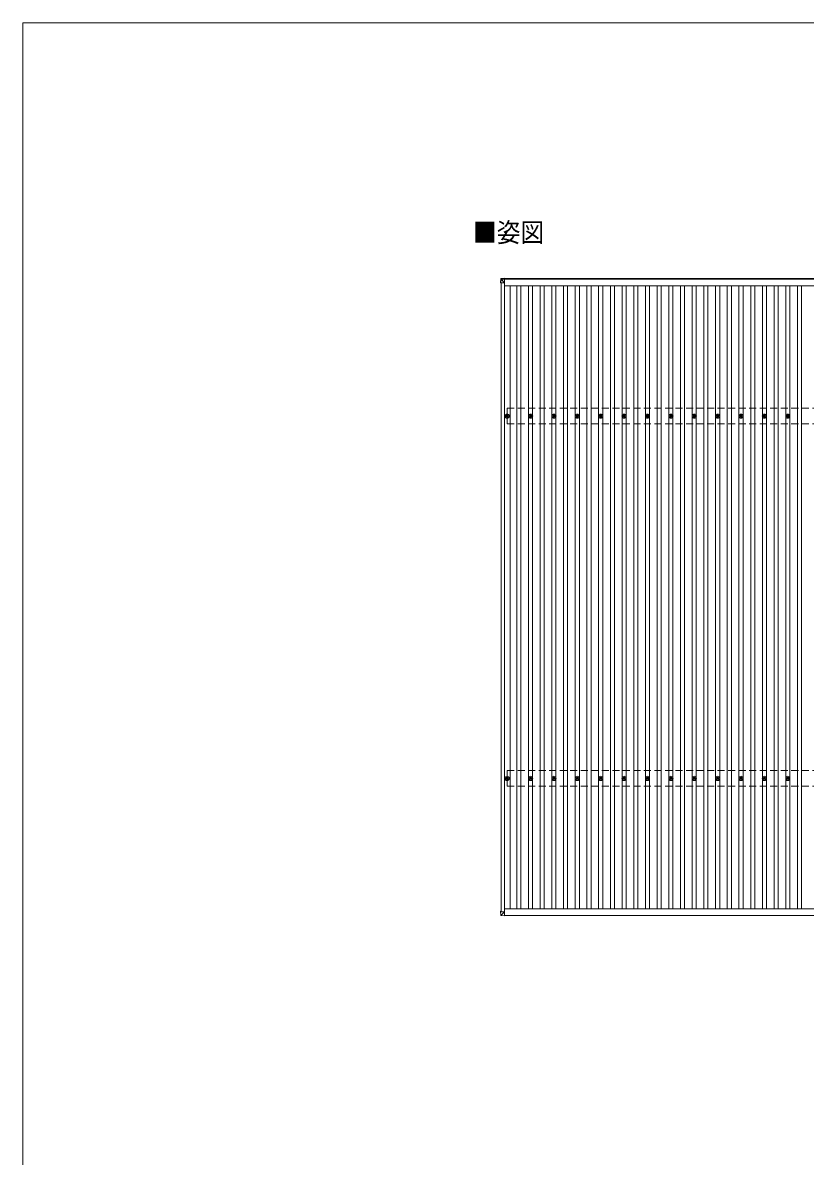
# Model space of a CAD drawing. Units: millimetres at full size, sheet at 1:50; details may follow other scales. Extents: x -14053 to 14053, y -9700 to 9700.
# Drawn here: x -14053 to -7361, y 0 to 9700 of the extents above; entities that cross this region are included whole.
import ezdxf
from ezdxf.enums import TextEntityAlignment as Align

# ---------------------------------------------------------------- set-up
doc = ezdxf.new("R2010")
doc.units = ezdxf.units.MM
doc.header["$LTSCALE"] = 50
doc.linetypes.add('DASHED1', pattern=[1.8, 1.2, -0.6])
for name, color, linetype, lineweight in [('1-1', 2, 'Continuous', 9), ('1-2', 134, 'Continuous', 9), ('1-3', 5, 'Continuous', 5), ('1-4', 2, 'DASHED1', 9), ('1-5', 6, 'Continuous', 9), ('F-0', 7, 'Continuous', 9)]:
    doc.layers.add(name, color=color, linetype=linetype, lineweight=lineweight)
doc.layers.add('1-7', color=7, linetype='Continuous')
doc.styles.add('ＭＳ ゴシック', font='')
doc.styles.get('ＭＳ ゴシック').set_extended_font_data('MS Gothic')

msp = doc.modelspace()

# ---------------------------------------------------------------- linework, layer by layer
at = {"layer": '1-1'}
for p, q in [((-9962.83, 2092.97), (-9962.83, 7474)), ((-9933.83, 2092.92), (-9933.83, 7473.95)), ((-9932.36, 7510.18), (-3933.34, 7510.18)), ((-3933.34, 7505.58), (-9932.36, 7505.58)), ((-9933.83, 7448.59), (-2087.83, 7448.59)), ((-9884.33, 2117.66), (-9884.33, 7448.59)), ((-9933.83, 2117.66), (-2087.83, 2117.66)), ((-9932.35, 2060.51), (-3933.34, 2060.51))]:
    msp.add_line(p, q, dxfattribs=at)
at = {"layer": '1-2'}
for p, q in [((-9828.33, 2117.66), (-9828.33, 7448.59)), ((-9793.33, 2117.66), (-9793.33, 7448.59)), ((-9728.33, 2117.66), (-9728.33, 7448.59)), ((-9693.33, 2117.66), (-9693.33, 7448.59)), ((-9628.33, 2117.66), (-9628.33, 7448.59)), ((-9593.33, 2117.66), (-9593.33, 7448.59)), ((-9528.33, 2117.66), (-9528.33, 7448.59)), ((-9493.33, 2117.66), (-9493.33, 7448.59)), ((-9428.33, 2117.66), (-9428.33, 7448.59)), ((-9393.33, 2117.66), (-9393.33, 7448.59)), ((-9328.33, 2117.66), (-9328.33, 7448.59)), ((-9293.33, 2117.66), (-9293.33, 7448.59)), ((-9228.33, 2117.66), (-9228.33, 7448.59)), ((-9193.33, 2117.66), (-9193.33, 7448.59)), ((-9128.33, 2117.66), (-9128.33, 7448.59)), ((-9093.33, 2117.66), (-9093.33, 7448.59)), ((-9028.33, 2117.66), (-9028.33, 7448.59)), ((-8993.33, 2117.66), (-8993.33, 7448.59)), ((-8928.33, 2117.66), (-8928.33, 7448.59)), ((-8893.33, 2117.66), (-8893.33, 7448.59)), ((-8828.33, 2117.66), (-8828.33, 7448.59)), ((-8793.33, 2117.66), (-8793.33, 7448.59)), ((-8728.33, 2117.66), (-8728.33, 7448.59)), ((-8693.33, 2117.66), (-8693.33, 7448.59)), ((-8628.33, 2117.66), (-8628.33, 7448.59)), ((-8593.33, 2117.66), (-8593.33, 7448.59)), ((-8528.33, 2117.66), (-8528.33, 7448.59)), ((-8493.33, 2117.66), (-8493.33, 7448.59)), ((-8428.33, 2117.66), (-8428.33, 7448.59)), ((-8393.33, 2117.66), (-8393.33, 7448.59)), ((-8328.33, 2117.66), (-8328.33, 7448.59)), ((-8293.33, 2117.66), (-8293.33, 7448.59)), ((-8228.33, 2117.66), (-8228.33, 7448.59)), ((-8193.33, 2117.66), (-8193.33, 7448.59)), ((-8128.33, 2117.66), (-8128.33, 7448.59)), ((-8093.33, 2117.66), (-8093.33, 7448.59)), ((-8028.33, 2117.66), (-8028.33, 7448.59)), ((-7993.33, 2117.66), (-7993.33, 7448.59)), ((-7928.33, 2117.66), (-7928.33, 7448.59)), ((-7893.33, 2117.66), (-7893.33, 7448.59)), ((-7828.33, 2117.66), (-7828.33, 7448.59)), ((-7793.33, 2117.66), (-7793.33, 7448.59)), ((-7728.33, 2117.66), (-7728.33, 7448.59)), ((-7693.33, 2117.66), (-7693.33, 7448.59)), ((-7628.33, 2117.66), (-7628.33, 7448.59)), ((-7593.33, 2117.66), (-7593.33, 7448.59)), ((-7528.33, 2117.66), (-7528.33, 7448.59)), ((-7493.33, 2117.66), (-7493.33, 7448.59)), ((-7428.33, 2117.66), (-7428.33, 7448.59)), ((-7393.33, 2117.66), (-7393.33, 7448.59))]:
    msp.add_line(p, q, dxfattribs=at)
at = {"layer": '1-3'}
for p, q in [((-9920.83, 6334.91), (-9916.42, 6334.91)), ((-9920.83, 6331.41), (-9916.42, 6331.41)), ((-9912.58, 6343.15), (-9912.58, 6338.74)), ((-9912.58, 6327.57), (-9912.58, 6323.16)), ((-9909.08, 6343.15), (-9909.08, 6338.74)), ((-9909.08, 6327.57), (-9909.08, 6323.16)), ((-9905.25, 6334.91), (-9900.84, 6334.91)), ((-9905.25, 6331.41), (-9900.84, 6331.41)), ((-9720.83, 6334.91), (-9716.42, 6334.91)), ((-9720.83, 6331.41), (-9716.42, 6331.41)), ((-9712.58, 6343.15), (-9712.58, 6338.74)), ((-9712.58, 6327.57), (-9712.58, 6323.16)), ((-9709.08, 6343.15), (-9709.08, 6338.74)), ((-9709.08, 6327.57), (-9709.08, 6323.16)), ((-9705.25, 6334.91), (-9700.84, 6334.91)), ((-9705.25, 6331.41), (-9700.84, 6331.41)), ((-9520.83, 6334.91), (-9516.42, 6334.91)), ((-9520.83, 6331.41), (-9516.42, 6331.41)), ((-9512.58, 6343.15), (-9512.58, 6338.74)), ((-9512.58, 6327.57), (-9512.58, 6323.16)), ((-9509.08, 6343.15), (-9509.08, 6338.74)), ((-9509.08, 6327.57), (-9509.08, 6323.16)), ((-9505.25, 6334.91), (-9500.84, 6334.91)), ((-9505.25, 6331.41), (-9500.84, 6331.41)), ((-9320.83, 6334.91), (-9316.42, 6334.91)), ((-9320.83, 6331.41), (-9316.42, 6331.41)), ((-9312.58, 6343.15), (-9312.58, 6338.74)), ((-9312.58, 6327.57), (-9312.58, 6323.16)), ((-9309.08, 6343.15), (-9309.08, 6338.74)), ((-9309.08, 6327.57), (-9309.08, 6323.16)), ((-9305.25, 6334.91), (-9300.84, 6334.91)), ((-9305.25, 6331.41), (-9300.84, 6331.41)), ((-9120.83, 6334.91), (-9116.42, 6334.91)), ((-9120.83, 6331.41), (-9116.42, 6331.41)), ((-9112.58, 6343.15), (-9112.58, 6338.74)), ((-9112.58, 6327.57), (-9112.58, 6323.16)), ((-9109.08, 6343.15), (-9109.08, 6338.74)), ((-9109.08, 6327.57), (-9109.08, 6323.16)), ((-9105.25, 6334.91), (-9100.84, 6334.91)), ((-9105.25, 6331.41), (-9100.84, 6331.41)), ((-8920.83, 6334.91), (-8916.42, 6334.91)), ((-8920.83, 6331.41), (-8916.42, 6331.41)), ((-8912.58, 6343.15), (-8912.58, 6338.74)), ((-8912.58, 6327.57), (-8912.58, 6323.16)), ((-8909.08, 6343.15), (-8909.08, 6338.74)), ((-8909.08, 6327.57), (-8909.08, 6323.16)), ((-8905.25, 6334.91), (-8900.84, 6334.91)), ((-8905.25, 6331.41), (-8900.84, 6331.41)), ((-8720.83, 6334.91), (-8716.42, 6334.91)), ((-8720.83, 6331.41), (-8716.42, 6331.41)), ((-8712.58, 6343.15), (-8712.58, 6338.74)), ((-8712.58, 6327.57), (-8712.58, 6323.16)), ((-8709.08, 6343.15), (-8709.08, 6338.74)), ((-8709.08, 6327.57), (-8709.08, 6323.16)), ((-8705.25, 6334.91), (-8700.84, 6334.91)), ((-8705.25, 6331.41), (-8700.84, 6331.41)), ((-8520.83, 6334.91), (-8516.42, 6334.91)), ((-8520.83, 6331.41), (-8516.42, 6331.41)), ((-8512.58, 6343.15), (-8512.58, 6338.74)), ((-8512.58, 6327.57), (-8512.58, 6323.16)), ((-8509.08, 6343.15), (-8509.08, 6338.74)), ((-8509.08, 6327.57), (-8509.08, 6323.16)), ((-8505.25, 6334.91), (-8500.84, 6334.91)), ((-8505.25, 6331.41), (-8500.84, 6331.41)), ((-8320.83, 6334.91), (-8316.42, 6334.91)), ((-8320.83, 6331.41), (-8316.42, 6331.41)), ((-8312.58, 6343.15), (-8312.58, 6338.74)), ((-8312.58, 6327.57), (-8312.58, 6323.16)), ((-8309.08, 6343.15), (-8309.08, 6338.74)), ((-8309.08, 6327.57), (-8309.08, 6323.16)), ((-8305.25, 6334.91), (-8300.84, 6334.91)), ((-8305.25, 6331.41), (-8300.84, 6331.41)), ((-8120.83, 6334.91), (-8116.42, 6334.91)), ((-8120.83, 6331.41), (-8116.42, 6331.41)), ((-8112.58, 6343.15), (-8112.58, 6338.74)), ((-8112.58, 6327.57), (-8112.58, 6323.16)), ((-8109.08, 6343.15), (-8109.08, 6338.74)), ((-8109.08, 6327.57), (-8109.08, 6323.16)), ((-8105.25, 6334.91), (-8100.84, 6334.91)), ((-8105.25, 6331.41), (-8100.84, 6331.41)), ((-7920.83, 6334.91), (-7916.42, 6334.91)), ((-7920.83, 6331.41), (-7916.42, 6331.41)), ((-7912.58, 6343.15), (-7912.58, 6338.74)), ((-7912.58, 6327.57), (-7912.58, 6323.16)), ((-7909.08, 6343.15), (-7909.08, 6338.74)), ((-7909.08, 6327.57), (-7909.08, 6323.16)), ((-7905.25, 6334.91), (-7900.84, 6334.91)), ((-7905.25, 6331.41), (-7900.84, 6331.41)), ((-7720.83, 6334.91), (-7716.42, 6334.91)), ((-7720.83, 6331.41), (-7716.42, 6331.41)), ((-7712.58, 6343.15), (-7712.58, 6338.74)), ((-7712.58, 6327.57), (-7712.58, 6323.16)), ((-7709.08, 6343.15), (-7709.08, 6338.74)), ((-7709.08, 6327.57), (-7709.08, 6323.16)), ((-7705.25, 6334.91), (-7700.84, 6334.91)), ((-7705.25, 6331.41), (-7700.84, 6331.41)), ((-7520.83, 6334.91), (-7516.42, 6334.91)), ((-7520.83, 6331.41), (-7516.42, 6331.41)), ((-7512.58, 6343.15), (-7512.58, 6338.74)), ((-7512.58, 6327.57), (-7512.58, 6323.16)), ((-7509.08, 6343.15), (-7509.08, 6338.74)), ((-7509.08, 6327.57), (-7509.08, 6323.16)), ((-7505.25, 6334.91), (-7500.84, 6334.91)), ((-7505.25, 6331.41), (-7500.84, 6331.41)), ((-9920.83, 3234.91), (-9916.42, 3234.91)), ((-9920.83, 3231.41), (-9916.42, 3231.41)), ((-9912.58, 3243.15), (-9912.58, 3238.74)), ((-9912.58, 3227.57), (-9912.58, 3223.16)), ((-9909.08, 3243.15), (-9909.08, 3238.74)), ((-9909.08, 3227.57), (-9909.08, 3223.16)), ((-9905.25, 3234.91), (-9900.84, 3234.91)), ((-9905.25, 3231.41), (-9900.84, 3231.41)), ((-9720.83, 3234.91), (-9716.42, 3234.91)), ((-9720.83, 3231.41), (-9716.42, 3231.41)), ((-9712.58, 3243.15), (-9712.58, 3238.74)), ((-9712.58, 3227.57), (-9712.58, 3223.16)), ((-9709.08, 3243.15), (-9709.08, 3238.74)), ((-9709.08, 3227.57), (-9709.08, 3223.16)), ((-9705.25, 3234.91), (-9700.84, 3234.91)), ((-9705.25, 3231.41), (-9700.84, 3231.41)), ((-9520.83, 3234.91), (-9516.42, 3234.91)), ((-9520.83, 3231.41), (-9516.42, 3231.41)), ((-9512.58, 3243.15), (-9512.58, 3238.74)), ((-9512.58, 3227.57), (-9512.58, 3223.16)), ((-9509.08, 3243.15), (-9509.08, 3238.74)), ((-9509.08, 3227.57), (-9509.08, 3223.16)), ((-9505.25, 3234.91), (-9500.84, 3234.91)), ((-9505.25, 3231.41), (-9500.84, 3231.41)), ((-9320.83, 3234.91), (-9316.42, 3234.91)), ((-9320.83, 3231.41), (-9316.42, 3231.41)), ((-9312.58, 3243.15), (-9312.58, 3238.74)), ((-9312.58, 3227.57), (-9312.58, 3223.16)), ((-9309.08, 3243.15), (-9309.08, 3238.74)), ((-9309.08, 3227.57), (-9309.08, 3223.16)), ((-9305.25, 3234.91), (-9300.84, 3234.91)), ((-9305.25, 3231.41), (-9300.84, 3231.41)), ((-9120.83, 3234.91), (-9116.42, 3234.91)), ((-9120.83, 3231.41), (-9116.42, 3231.41)), ((-9112.58, 3243.15), (-9112.58, 3238.74)), ((-9112.58, 3227.57), (-9112.58, 3223.16)), ((-9109.08, 3243.15), (-9109.08, 3238.74)), ((-9109.08, 3227.57), (-9109.08, 3223.16)), ((-9105.25, 3234.91), (-9100.84, 3234.91)), ((-9105.25, 3231.41), (-9100.84, 3231.41)), ((-8920.83, 3234.91), (-8916.42, 3234.91)), ((-8920.83, 3231.41), (-8916.42, 3231.41)), ((-8912.58, 3243.15), (-8912.58, 3238.74)), ((-8912.58, 3227.57), (-8912.58, 3223.16)), ((-8909.08, 3243.15), (-8909.08, 3238.74)), ((-8909.08, 3227.57), (-8909.08, 3223.16)), ((-8905.25, 3234.91), (-8900.84, 3234.91)), ((-8905.25, 3231.41), (-8900.84, 3231.41)), ((-8720.83, 3234.91), (-8716.42, 3234.91)), ((-8720.83, 3231.41), (-8716.42, 3231.41)), ((-8712.58, 3243.15), (-8712.58, 3238.74)), ((-8712.58, 3227.57), (-8712.58, 3223.16)), ((-8709.08, 3243.15), (-8709.08, 3238.74)), ((-8709.08, 3227.57), (-8709.08, 3223.16)), ((-8705.25, 3234.91), (-8700.84, 3234.91)), ((-8705.25, 3231.41), (-8700.84, 3231.41)), ((-8520.83, 3234.91), (-8516.42, 3234.91)), ((-8520.83, 3231.41), (-8516.42, 3231.41)), ((-8512.58, 3243.15), (-8512.58, 3238.74)), ((-8512.58, 3227.57), (-8512.58, 3223.16)), ((-8509.08, 3243.15), (-8509.08, 3238.74)), ((-8509.08, 3227.57), (-8509.08, 3223.16)), ((-8505.25, 3234.91), (-8500.84, 3234.91)), ((-8505.25, 3231.41), (-8500.84, 3231.41)), ((-8320.83, 3234.91), (-8316.42, 3234.91)), ((-8320.83, 3231.41), (-8316.42, 3231.41)), ((-8312.58, 3243.15), (-8312.58, 3238.74)), ((-8312.58, 3227.57), (-8312.58, 3223.16)), ((-8309.08, 3243.15), (-8309.08, 3238.74)), ((-8309.08, 3227.57), (-8309.08, 3223.16)), ((-8305.25, 3234.91), (-8300.84, 3234.91)), ((-8305.25, 3231.41), (-8300.84, 3231.41)), ((-8120.83, 3234.91), (-8116.42, 3234.91)), ((-8120.83, 3231.41), (-8116.42, 3231.41)), ((-8112.58, 3243.15), (-8112.58, 3238.74)), ((-8112.58, 3227.57), (-8112.58, 3223.16)), ((-8109.08, 3243.15), (-8109.08, 3238.74)), ((-8109.08, 3227.57), (-8109.08, 3223.16)), ((-8105.25, 3234.91), (-8100.84, 3234.91)), ((-8105.25, 3231.41), (-8100.84, 3231.41)), ((-7920.83, 3234.91), (-7916.42, 3234.91)), ((-7920.83, 3231.41), (-7916.42, 3231.41)), ((-7912.58, 3243.15), (-7912.58, 3238.74)), ((-7912.58, 3227.57), (-7912.58, 3223.16)), ((-7909.08, 3243.15), (-7909.08, 3238.74)), ((-7909.08, 3227.57), (-7909.08, 3223.16)), ((-7905.25, 3234.91), (-7900.84, 3234.91)), ((-7905.25, 3231.41), (-7900.84, 3231.41)), ((-7720.83, 3234.91), (-7716.42, 3234.91)), ((-7720.83, 3231.41), (-7716.42, 3231.41)), ((-7712.58, 3243.15), (-7712.58, 3238.74)), ((-7712.58, 3227.57), (-7712.58, 3223.16)), ((-7709.08, 3243.15), (-7709.08, 3238.74)), ((-7709.08, 3227.57), (-7709.08, 3223.16)), ((-7705.25, 3234.91), (-7700.84, 3234.91)), ((-7705.25, 3231.41), (-7700.84, 3231.41)), ((-7520.83, 3234.91), (-7516.42, 3234.91)), ((-7520.83, 3231.41), (-7516.42, 3231.41)), ((-7512.58, 3243.15), (-7512.58, 3238.74)), ((-7512.58, 3227.57), (-7512.58, 3223.16)), ((-7509.08, 3243.15), (-7509.08, 3238.74)), ((-7509.08, 3227.57), (-7509.08, 3223.16)), ((-7505.25, 3234.91), (-7500.84, 3234.91)), ((-7505.25, 3231.41), (-7500.84, 3231.41))]:
    msp.add_line(p, q, dxfattribs=at)
for centre, radius in [((-9910.83, 6333.16), 18.25), ((-9910.83, 6333.16), 10.15), ((-9910.83, 6333.16), 5.85), ((-9910.83, 6333.16), 5.25), ((-9710.83, 6333.16), 18.25), ((-9710.83, 6333.16), 10.15), ((-9710.83, 6333.16), 5.85), ((-9710.83, 6333.16), 5.25), ((-9510.83, 6333.16), 18.25), ((-9510.83, 6333.16), 10.15), ((-9510.83, 6333.16), 5.85), ((-9510.83, 6333.16), 5.25), ((-9310.83, 6333.16), 18.25), ((-9310.83, 6333.16), 10.15), ((-9310.83, 6333.16), 5.85), ((-9310.83, 6333.16), 5.25), ((-9110.83, 6333.16), 18.25), ((-9110.83, 6333.16), 10.15), ((-9110.83, 6333.16), 5.85), ((-9110.83, 6333.16), 5.25), ((-8910.83, 6333.16), 18.25), ((-8910.83, 6333.16), 10.15), ((-8910.83, 6333.16), 5.85), ((-8910.83, 6333.16), 5.25), ((-8710.83, 6333.16), 18.25), ((-8710.83, 6333.16), 10.15), ((-8710.83, 6333.16), 5.85), ((-8710.83, 6333.16), 5.25), ((-8510.83, 6333.16), 18.25), ((-8510.83, 6333.16), 10.15), ((-8510.83, 6333.16), 5.85), ((-8510.83, 6333.16), 5.25), ((-8310.83, 6333.16), 18.25), ((-8310.83, 6333.16), 10.15), ((-8310.83, 6333.16), 5.85), ((-8310.83, 6333.16), 5.25), ((-8110.83, 6333.16), 18.25), ((-8110.83, 6333.16), 10.15), ((-8110.83, 6333.16), 5.85), ((-8110.83, 6333.16), 5.25), ((-7910.83, 6333.16), 18.25), ((-7910.83, 6333.16), 10.15), ((-7910.83, 6333.16), 5.85), ((-7910.83, 6333.16), 5.25), ((-7710.83, 6333.16), 18.25), ((-7710.83, 6333.16), 10.15), ((-7710.83, 6333.16), 5.85), ((-7710.83, 6333.16), 5.25), ((-7510.83, 6333.16), 18.25), ((-7510.83, 6333.16), 10.15), ((-7510.83, 6333.16), 5.85), ((-7510.83, 6333.16), 5.25), ((-9910.83, 3233.16), 18.25), ((-9910.83, 3233.16), 10.15), ((-9910.83, 3233.16), 5.85), ((-9910.83, 3233.16), 5.25), ((-9710.83, 3233.16), 18.25), ((-9710.83, 3233.16), 10.15), ((-9710.83, 3233.16), 5.85), ((-9710.83, 3233.16), 5.25), ((-9510.83, 3233.16), 18.25), ((-9510.83, 3233.16), 10.15), ((-9510.83, 3233.16), 5.85), ((-9510.83, 3233.16), 5.25), ((-9310.83, 3233.16), 18.25), ((-9310.83, 3233.16), 10.15), ((-9310.83, 3233.16), 5.85), ((-9310.83, 3233.16), 5.25), ((-9110.83, 3233.16), 18.25), ((-9110.83, 3233.16), 10.15), ((-9110.83, 3233.16), 5.85), ((-9110.83, 3233.16), 5.25), ((-8910.83, 3233.16), 18.25), ((-8910.83, 3233.16), 10.15), ((-8910.83, 3233.16), 5.85), ((-8910.83, 3233.16), 5.25), ((-8710.83, 3233.16), 18.25), ((-8710.83, 3233.16), 10.15), ((-8710.83, 3233.16), 5.85), ((-8710.83, 3233.16), 5.25), ((-8510.83, 3233.16), 18.25), ((-8510.83, 3233.16), 10.15), ((-8510.83, 3233.16), 5.85), ((-8510.83, 3233.16), 5.25), ((-8310.83, 3233.16), 18.25), ((-8310.83, 3233.16), 10.15), ((-8310.83, 3233.16), 5.85), ((-8310.83, 3233.16), 5.25), ((-8110.83, 3233.16), 18.25), ((-8110.83, 3233.16), 10.15), ((-8110.83, 3233.16), 5.85), ((-8110.83, 3233.16), 5.25), ((-7910.83, 3233.16), 18.25), ((-7910.83, 3233.16), 10.15), ((-7910.83, 3233.16), 5.85), ((-7910.83, 3233.16), 5.25), ((-7710.83, 3233.16), 18.25), ((-7710.83, 3233.16), 10.15), ((-7710.83, 3233.16), 5.85), ((-7710.83, 3233.16), 5.25), ((-7510.83, 3233.16), 18.25), ((-7510.83, 3233.16), 10.15), ((-7510.83, 3233.16), 5.85), ((-7510.83, 3233.16), 5.25)]:
    msp.add_circle(centre, radius, dxfattribs=at)
at = {"layer": '1-4'}
for p, q in [((-9910.83, 6266.16), (-9910.83, 6400.16)), ((-2110.83, 6400.16), (-9910.83, 6400.16)), ((-2110.83, 6266.16), (-9910.83, 6266.16)), ((-9910.83, 3166.16), (-9910.83, 3300.16)), ((-2110.83, 3300.16), (-9910.83, 3300.16)), ((-2110.83, 3166.16), (-9910.83, 3166.16))]:
    msp.add_line(p, q, dxfattribs=at)
at = {"layer": '1-5'}
for p, q in [((-9966.66, 7473.42), (-9964.79, 7503.96)), ((-9964.79, 7503.96), (-9964.79, 7508.71)), ((-9962.9, 7503.77), (-9964.76, 7473.35)), ((-9964.76, 7474.01), (-9932.36, 7473.95)), ((-9932.36, 7512.51), (-9962.92, 7510.59)), ((-9962.91, 7510.59), (-9962.92, 7510.59)), ((-9932.36, 7512.51), (-9962.91, 7510.59)), ((-9962.91, 7510.59), (-9962.91, 7505.83)), ((-9962.91, 7505.83), (-9932.36, 7507.7)), ((-9962.8, 7503.77), (-9962.9, 7503.77)), ((-9932.36, 7505.74), (-9962.85, 7503.87)), ((-9932.36, 7473.95), (-9962.8, 7504.43)), ((-9932.36, 7512.51), (-9932.36, 7473.95)), ((-9966.65, 2097.77), (-9966.65, 2092.96)), ((-9964.78, 2062.42), (-9966.65, 2092.96)), ((-9965.71, 2097.8), (-9963.35, 2097.81)), ((-9964.75, 2092.89), (-9932.35, 2092.84)), ((-9964.15, 2092.99), (-9964.15, 2097.71)), ((-9963.94, 2094.26), (-9964.15, 2097.71)), ((-9964.03, 2094.26), (-9964.03, 2094.21)), ((-9963.35, 2094.26), (-9964.03, 2094.26)), ((-9963.35, 2097.73), (-9963.68, 2097.73)), ((-9932.37, 2092.92), (-9963.67, 2092.98)), ((-9963.35, 2097.81), (-9963.35, 2092.98)), ((-9962.9, 2060.54), (-9932.35, 2058.68)), ((-9932.35, 2092.84), (-9962.79, 2062.47)), ((-9932.35, 2058.68), (-9932.35, 2092.92))]:
    msp.add_line(p, q, dxfattribs=at)
for points in [[(-9964.79, 7508.71), (-9966.66, 7478.23), (-9966.66, 7473.42)], [(-9963.95, 2092.98), (-9964.03, 2094.21), (-9963.35, 2094.21)]]:
    msp.add_lwpolyline(points, dxfattribs=at)
for centre, radius, start, end in [((-9962.79, 7503.83), 2, 93.48408, 176.48407), ((-9962.56, 7516.68), 12.92, 260.08679, 268.52577), ((-9952.54, 7504.89), 10.42, 174.80664, 186.16183), ((-9962.78, 2062.54), 2, 183.50806, 266.50804)]:
    msp.add_arc(centre, radius, start, end, dxfattribs=at)
for centre, major_axis, ratio, start_param, end_param in [((-9964.65, 7473.42), (-2, 0), 0.033268, 0.0000002, 1.5185344), ((-9962.79, 7508.59), (-1.92, -0.56), 0.998105, 4.4898734, 5.9384966), ((-9962.79, 7503.84), (-0.12, 2), 0.02656, 0.0332981, 1.5518323), ((-9926.78, 7505.97), (-36.07, -2.1), 0.055348, 0.0000815, 0.0491486), ((-9965.65, 2097.77), (-1, 0), 0.033322, 4.7783711, 6.2831892), ((-9964.64, 2092.96), (-2, 0), 0.033268, 0.0000002, 1.5185344), ((-9962.78, 2062.54), (-2, -0.12), 0.057795, 6.2811464, 7.7996806), ((-9963.65, 2097.71), (-0.501, 0), 0.033322, 4.7783711, 6.2831892), ((-9963.65, 2092.99), (-0.501, 0), 0.033268, 0.0000002, 1.5185344), ((-9964.99, 2098.47), (-2.1, 36.05), 0.055302, 3.141582, 3.1906491), ((-9932.35, 2092.94), (-0.707, 0.001), 0.023584, 1.5338014, 1.5708169)]:
    msp.add_ellipse(centre, major_axis=major_axis, ratio=ratio, start_param=start_param, end_param=end_param, dxfattribs=at)
at = {"layer": 'F-0', "color": 5, "lineweight": 5}
for q in [(-14053.43, -9700), (13346.57, 9700)]:
    msp.add_line((-14053.43, 9700), q, dxfattribs=at)

# ---------------------------------------------------------------- texts
at = {"layer": '1-7', "style": 'ＭＳ ゴシック', "width": 0.9}
msp.add_text('■姿図', height=165, dxfattribs=at).set_placement((-10202.29, 7772.94), align=Align.BOTTOM_LEFT)

doc.saveas('drawing.dxf')
